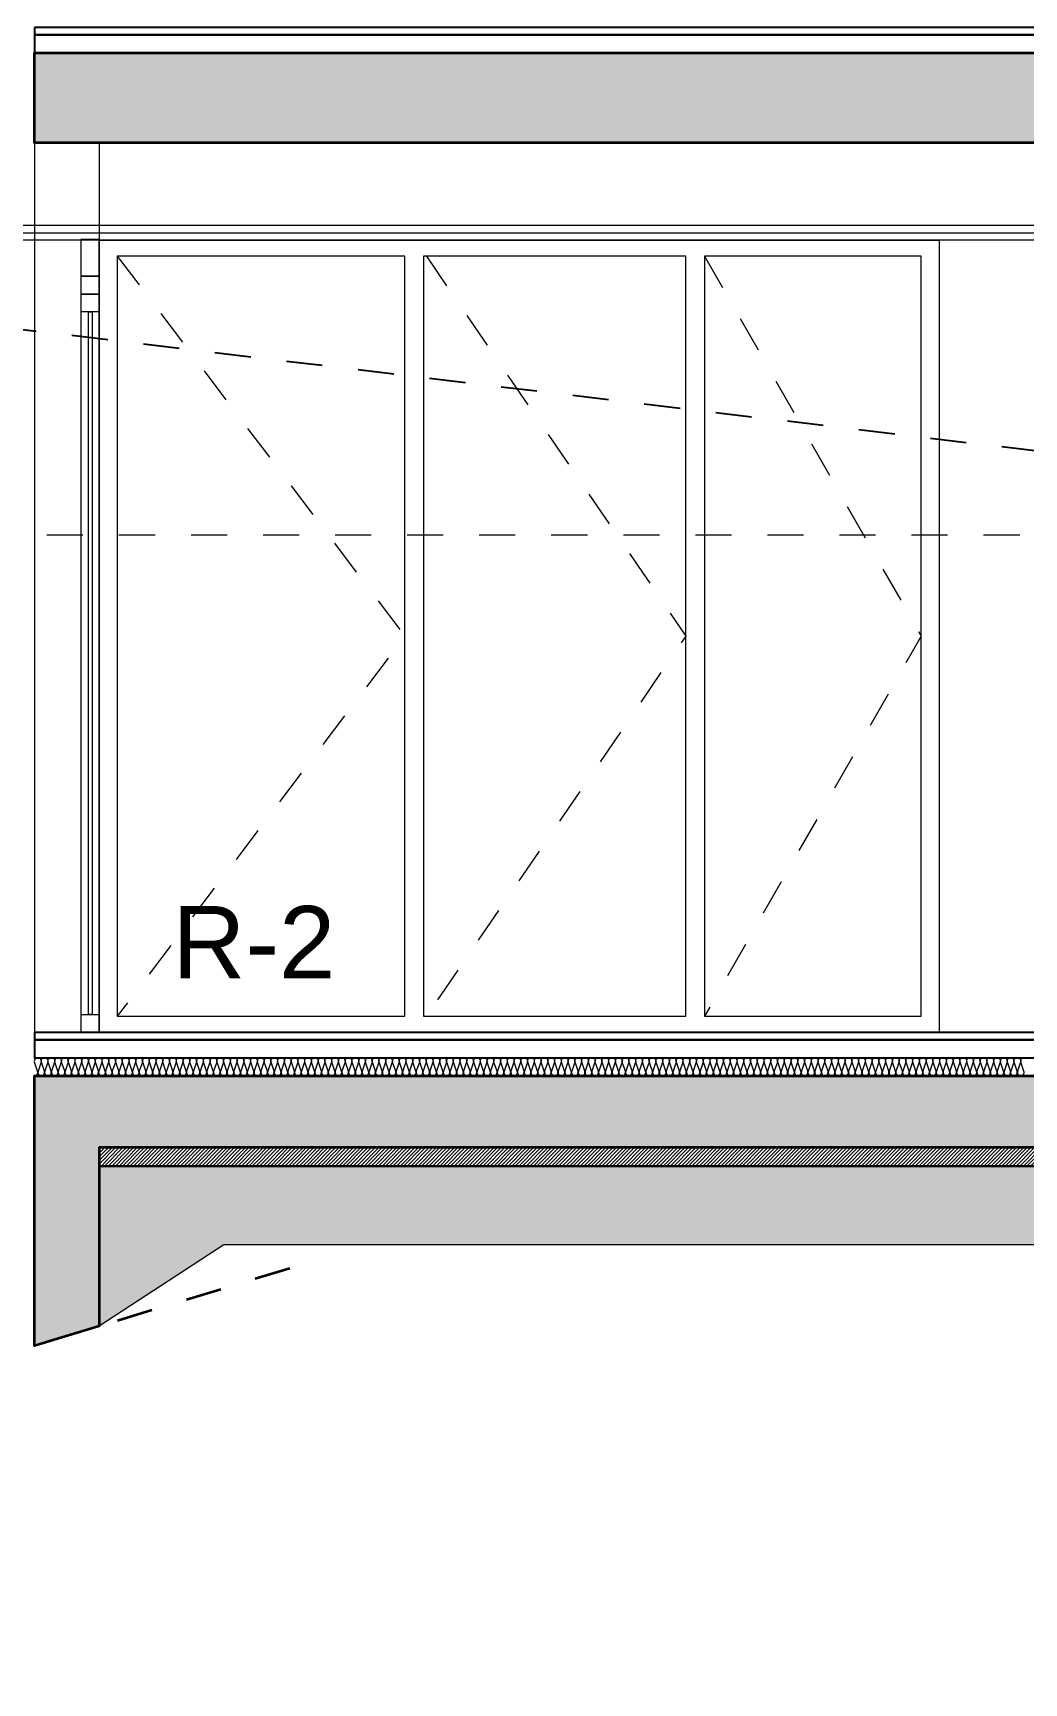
# Model space of a CAD drawing. Header units: metres. Extents: x 1838950 to 1842843, y 5171318 to 5174224.
# Drawn here: x 1841224.471 to 1841227.222, y 5171389.575 to 5171394.157 of the extents above; entities that cross this region are included whole.
import ezdxf

# ---------------------------------------------------------------- set-up
doc = ezdxf.new("R2010")
doc.units = ezdxf.units.M
doc.header["$LTSCALE"] = 0.0254
for name, pattern in [('Style de ligne -1', [0.83328, 0.41656, -0.41672]), ('Style de ligne -2', [1.38885, 0.97214, -0.41671]), ('Style de ligne -6', [2.08328, 1.25, -0.41656, 0.13886, -0.27786])]:
    doc.linetypes.add(name, pattern=pattern)
doc.layers.add('00 CHAZAL Coupe A.5', color=7, linetype='Continuous', lineweight=18)
doc.styles.add('Arial', font='arial.ttf')

# ---------------------------------------------------------------- blocks, each defined once
blk = doc.blocks.new('Groupe-1793-1')
at = {"layer": '00 CHAZAL Coupe A.5', "color": 7, "linetype": 'Continuous', "lineweight": 13}
for p, q in [((1841224.4753, 5171391.3112), (1841246.3779, 5171391.3112)), ((1841224.4753, 5171391.2612), (1841246.3779, 5171391.2612))]:
    blk.add_line(p, q, dxfattribs=at)
at = {"layer": '00 CHAZAL Coupe A.5', "color": 7, "linetype": 'Continuous', "lineweight": 13, "flags": 128}
for points in [[(1841224.4753, 5171391.3018, -0.414214), (1841224.4847, 5171391.3112, -0.511611), (1841224.4936, 5171391.2988), (1841224.4852, 5171391.2735, 0.511611), (1841224.4941, 5171391.2612, 0.511611), (1841224.5029, 5171391.2735), (1841224.4945, 5171391.2988, -0.511611), (1841224.5034, 5171391.3112, -0.511611), (1841224.5123, 5171391.2988), (1841224.5039, 5171391.2735, 0.511611), (1841224.5128, 5171391.2612, 0.511611), (1841224.5217, 5171391.2735), (1841224.5133, 5171391.2988, -0.511611), (1841224.5222, 5171391.3112, -0.511611), (1841224.5311, 5171391.2988), (1841224.5227, 5171391.2735, 0.511611), (1841224.5316, 5171391.2612, 0.511611), (1841224.5404, 5171391.2735), (1841224.532, 5171391.2988, -0.511611), (1841224.5409, 5171391.3112, -0.511611), (1841224.5498, 5171391.2988), (1841224.5414, 5171391.2735, 0.511611), (1841224.5503, 5171391.2612, 0.511611), (1841224.5592, 5171391.2735), (1841224.5508, 5171391.2988, -0.511611), (1841224.5597, 5171391.3112, -0.511611), (1841224.5686, 5171391.2988), (1841224.5602, 5171391.2735, 0.511611), (1841224.5691, 5171391.2612, 0.511611), (1841224.5779, 5171391.2735), (1841224.5695, 5171391.2988, -0.511611), (1841224.5784, 5171391.3112, -0.511611), (1841224.5873, 5171391.2988), (1841224.5789, 5171391.2735, 0.511611), (1841224.5878, 5171391.2612, 0.511611), (1841224.5967, 5171391.2735), (1841224.5883, 5171391.2988, -0.511611), (1841224.5972, 5171391.3112, -0.511611), (1841224.6061, 5171391.2988), (1841224.5977, 5171391.2735, 0.511611), (1841224.6066, 5171391.2612, 0.511611), (1841224.6154, 5171391.2735), (1841224.607, 5171391.2988, -0.511611), (1841224.6159, 5171391.3112, -0.511611), (1841224.6248, 5171391.2988), (1841224.6164, 5171391.2735, 0.511611), (1841224.6253, 5171391.2612, 0.511611), (1841224.6342, 5171391.2735), (1841224.6258, 5171391.2988, -0.511611), (1841224.6347, 5171391.3112, -0.511611), (1841224.6436, 5171391.2988), (1841224.6352, 5171391.2735, 0.511611), (1841224.6441, 5171391.2612, 0.511611), (1841224.6529, 5171391.2735), (1841224.6445, 5171391.2988, -0.511611), (1841224.6534, 5171391.3112, -0.511611), (1841224.6623, 5171391.2988), (1841224.6539, 5171391.2735, 0.511611), (1841224.6628, 5171391.2612, 0.511611), (1841224.6717, 5171391.2735), (1841224.6633, 5171391.2988, -0.511611), (1841224.6722, 5171391.3112, -0.511611), (1841224.6811, 5171391.2988), (1841224.6727, 5171391.2735, 0.511611), (1841224.6816, 5171391.2612, 0.511611), (1841224.6904, 5171391.2735), (1841224.682, 5171391.2988, -0.511611), (1841224.6909, 5171391.3112, -0.511611), (1841224.6998, 5171391.2988), (1841224.6914, 5171391.2735, 0.511611), (1841224.7003, 5171391.2612, 0.511611), (1841224.7092, 5171391.2735), (1841224.7008, 5171391.2988, -0.511611), (1841224.7097, 5171391.3112, -0.511611), (1841224.7186, 5171391.2988), (1841224.7102, 5171391.2735, 0.511611), (1841224.7191, 5171391.2612, 0.511611), (1841224.7279, 5171391.2735), (1841224.7195, 5171391.2988, -0.511611), (1841224.7284, 5171391.3112, -0.511611), (1841224.7373, 5171391.2988), (1841224.7289, 5171391.2735, 0.511611), (1841224.7378, 5171391.2612, 0.511611), (1841224.7467, 5171391.2735), (1841224.7383, 5171391.2988, -0.511611), (1841224.7472, 5171391.3112, -0.511611), (1841224.7561, 5171391.2988), (1841224.7477, 5171391.2735, 0.511611), (1841224.7566, 5171391.2612, 0.511611), (1841224.7654, 5171391.2735), (1841224.757, 5171391.2988, -0.511611), (1841224.7659, 5171391.3112, -0.511611), (1841224.7748, 5171391.2988), (1841224.7664, 5171391.2735, 0.511611), (1841224.7753, 5171391.2612, 0.511611), (1841224.7842, 5171391.2735), (1841224.7758, 5171391.2988, -0.511611), (1841224.7847, 5171391.3112, -0.511611), (1841224.7936, 5171391.2988), (1841224.7852, 5171391.2735, 0.511611), (1841224.7941, 5171391.2612, 0.511611), (1841224.8029, 5171391.2735), (1841224.7945, 5171391.2988, -0.511611), (1841224.8034, 5171391.3112, -0.511611), (1841224.8123, 5171391.2988), (1841224.8039, 5171391.2735, 0.511611), (1841224.8128, 5171391.2612, 0.511611), (1841224.8217, 5171391.2735), (1841224.8175, 5171391.2862)], [(1841224.8175, 5171391.2862), (1841224.8133, 5171391.2988, -0.511611), (1841224.8222, 5171391.3112, -0.511611), (1841224.8311, 5171391.2988), (1841224.8227, 5171391.2735, 0.511611), (1841224.8316, 5171391.2612, 0.511611), (1841224.8404, 5171391.2735), (1841224.832, 5171391.2988, -0.511611), (1841224.8409, 5171391.3112, -0.511611), (1841224.8498, 5171391.2988), (1841224.8414, 5171391.2735, 0.511611), (1841224.8503, 5171391.2612, 0.511611), (1841224.8592, 5171391.2735), (1841224.8508, 5171391.2988, -0.511611), (1841224.8597, 5171391.3112, -0.511611), (1841224.8686, 5171391.2988), (1841224.8602, 5171391.2735, 0.511611), (1841224.8691, 5171391.2612, 0.511611), (1841224.8779, 5171391.2735), (1841224.8695, 5171391.2988, -0.511611), (1841224.8784, 5171391.3112, -0.511611), (1841224.8873, 5171391.2988), (1841224.8789, 5171391.2735, 0.511611), (1841224.8878, 5171391.2612, 0.511611), (1841224.8967, 5171391.2735), (1841224.8883, 5171391.2988, -0.511611), (1841224.8972, 5171391.3112, -0.511611), (1841224.9061, 5171391.2988), (1841224.8977, 5171391.2735, 0.511611), (1841224.9066, 5171391.2612, 0.511611), (1841224.9154, 5171391.2735), (1841224.907, 5171391.2988, -0.511611), (1841224.9159, 5171391.3112, -0.511611), (1841224.9248, 5171391.2988), (1841224.9164, 5171391.2735, 0.511611), (1841224.9253, 5171391.2612, 0.511611), (1841224.9342, 5171391.2735), (1841224.9258, 5171391.2988, -0.511611), (1841224.9347, 5171391.3112, -0.511611), (1841224.9436, 5171391.2988), (1841224.9352, 5171391.2735, 0.511611), (1841224.9441, 5171391.2612, 0.511611), (1841224.9529, 5171391.2735), (1841224.9445, 5171391.2988, -0.511611), (1841224.9534, 5171391.3112, -0.511611), (1841224.9623, 5171391.2988), (1841224.9539, 5171391.2735, 0.511611), (1841224.9628, 5171391.2612, 0.511611), (1841224.9717, 5171391.2735), (1841224.9633, 5171391.2988, -0.511611), (1841224.9722, 5171391.3112, -0.511611), (1841224.9811, 5171391.2988), (1841224.9727, 5171391.2735, 0.511611), (1841224.9816, 5171391.2612, 0.511611), (1841224.9904, 5171391.2735), (1841224.982, 5171391.2988, -0.511611), (1841224.9909, 5171391.3112, -0.511611), (1841224.9998, 5171391.2988), (1841224.9914, 5171391.2735, 0.511611), (1841225.0003, 5171391.2612, 0.511611), (1841225.0092, 5171391.2735), (1841225.0008, 5171391.2988, -0.511611), (1841225.0097, 5171391.3112, -0.511611), (1841225.0186, 5171391.2988), (1841225.0102, 5171391.2735, 0.511611), (1841225.0191, 5171391.2612, 0.511611), (1841225.0279, 5171391.2735), (1841225.0195, 5171391.2988, -0.511611), (1841225.0284, 5171391.3112, -0.511611), (1841225.0373, 5171391.2988), (1841225.0289, 5171391.2735, 0.511611), (1841225.0378, 5171391.2612, 0.511611), (1841225.0467, 5171391.2735), (1841225.0383, 5171391.2988, -0.511611), (1841225.0472, 5171391.3112, -0.511611), (1841225.0561, 5171391.2988), (1841225.0477, 5171391.2735, 0.511611), (1841225.0566, 5171391.2612, 0.511611), (1841225.0654, 5171391.2735), (1841225.057, 5171391.2988, -0.511611), (1841225.0659, 5171391.3112, -0.511611), (1841225.0748, 5171391.2988), (1841225.0664, 5171391.2735, 0.511611), (1841225.0753, 5171391.2612, 0.511611), (1841225.0842, 5171391.2735), (1841225.0758, 5171391.2988, -0.511611), (1841225.0847, 5171391.3112, -0.511611), (1841225.0936, 5171391.2988), (1841225.0852, 5171391.2735, 0.511611), (1841225.0941, 5171391.2612, 0.511611), (1841225.1029, 5171391.2735), (1841225.0945, 5171391.2988, -0.511611), (1841225.1034, 5171391.3112, -0.511611), (1841225.1123, 5171391.2988), (1841225.1039, 5171391.2735, 0.511611), (1841225.1128, 5171391.2612, 0.511611), (1841225.1217, 5171391.2735), (1841225.1133, 5171391.2988, -0.511611), (1841225.1222, 5171391.3112, -0.511611), (1841225.1311, 5171391.2988), (1841225.1227, 5171391.2735, 0.511611), (1841225.1316, 5171391.2612, 0.511611), (1841225.1404, 5171391.2735), (1841225.132, 5171391.2988, -0.511611), (1841225.1409, 5171391.3112, -0.511611), (1841225.1498, 5171391.2988), (1841225.1414, 5171391.2735, 0.511611), (1841225.1503, 5171391.2612, 0.511611), (1841225.1592, 5171391.2735), (1841225.1508, 5171391.2988, -0.511611), (1841225.1597, 5171391.3112)], [(1841225.1597, 5171391.3112, -0.511611), (1841225.1686, 5171391.2988), (1841225.1602, 5171391.2735, 0.511611), (1841225.1691, 5171391.2612, 0.511611), (1841225.1779, 5171391.2735), (1841225.1695, 5171391.2988, -0.511611), (1841225.1784, 5171391.3112, -0.511611), (1841225.1873, 5171391.2988), (1841225.1789, 5171391.2735, 0.511611), (1841225.1878, 5171391.2612, 0.511611), (1841225.1967, 5171391.2735), (1841225.1883, 5171391.2988, -0.511611), (1841225.1972, 5171391.3112, -0.511611), (1841225.2061, 5171391.2988), (1841225.1977, 5171391.2735, 0.511611), (1841225.2066, 5171391.2612, 0.511611), (1841225.2154, 5171391.2735), (1841225.207, 5171391.2988, -0.511611), (1841225.2159, 5171391.3112, -0.511611), (1841225.2248, 5171391.2988), (1841225.2164, 5171391.2735, 0.511611), (1841225.2253, 5171391.2612, 0.511611), (1841225.2342, 5171391.2735), (1841225.2258, 5171391.2988, -0.511611), (1841225.2347, 5171391.3112, -0.511611), (1841225.2436, 5171391.2988), (1841225.2352, 5171391.2735, 0.511611), (1841225.2441, 5171391.2612, 0.511611), (1841225.2529, 5171391.2735), (1841225.2445, 5171391.2988, -0.511611), (1841225.2534, 5171391.3112, -0.511611), (1841225.2623, 5171391.2988), (1841225.2539, 5171391.2735, 0.511611), (1841225.2628, 5171391.2612, 0.511611), (1841225.2717, 5171391.2735), (1841225.2633, 5171391.2988, -0.511611), (1841225.2722, 5171391.3112, -0.511611), (1841225.2811, 5171391.2988), (1841225.2727, 5171391.2735, 0.511611), (1841225.2816, 5171391.2612, 0.511611), (1841225.2904, 5171391.2735), (1841225.282, 5171391.2988, -0.511611), (1841225.2909, 5171391.3112, -0.511611), (1841225.2998, 5171391.2988), (1841225.2914, 5171391.2735, 0.511611), (1841225.3003, 5171391.2612, 0.511611), (1841225.3092, 5171391.2735), (1841225.3008, 5171391.2988, -0.511611), (1841225.3097, 5171391.3112, -0.511611), (1841225.3186, 5171391.2988), (1841225.3102, 5171391.2735, 0.511611), (1841225.3191, 5171391.2612, 0.511611), (1841225.3279, 5171391.2735), (1841225.3195, 5171391.2988, -0.511611), (1841225.3284, 5171391.3112, -0.511611), (1841225.3373, 5171391.2988), (1841225.3289, 5171391.2735, 0.511611), (1841225.3378, 5171391.2612, 0.511611), (1841225.3467, 5171391.2735), (1841225.3383, 5171391.2988, -0.511611), (1841225.3472, 5171391.3112, -0.511611), (1841225.3561, 5171391.2988), (1841225.3477, 5171391.2735, 0.511611), (1841225.3566, 5171391.2612, 0.511611), (1841225.3654, 5171391.2735), (1841225.357, 5171391.2988, -0.511611), (1841225.3659, 5171391.3112, -0.511611), (1841225.3748, 5171391.2988), (1841225.3664, 5171391.2735, 0.511611), (1841225.3753, 5171391.2612, 0.511611), (1841225.3842, 5171391.2735), (1841225.3758, 5171391.2988, -0.511611), (1841225.3847, 5171391.3112, -0.511611), (1841225.3936, 5171391.2988), (1841225.3852, 5171391.2735, 0.511611), (1841225.3941, 5171391.2612, 0.511611), (1841225.4029, 5171391.2735), (1841225.3945, 5171391.2988, -0.511611), (1841225.4034, 5171391.3112, -0.511611), (1841225.4123, 5171391.2988), (1841225.4039, 5171391.2735, 0.511611), (1841225.4128, 5171391.2612, 0.511611), (1841225.4217, 5171391.2735), (1841225.4133, 5171391.2988, -0.511611), (1841225.4222, 5171391.3112, -0.511611), (1841225.4311, 5171391.2988), (1841225.4227, 5171391.2735, 0.511611), (1841225.4316, 5171391.2612, 0.511611), (1841225.4404, 5171391.2735), (1841225.432, 5171391.2988, -0.511611), (1841225.4409, 5171391.3112, -0.511611), (1841225.4498, 5171391.2988), (1841225.4414, 5171391.2735, 0.511611), (1841225.4503, 5171391.2612, 0.511611), (1841225.4592, 5171391.2735), (1841225.4508, 5171391.2988, -0.511611), (1841225.4597, 5171391.3112, -0.511611), (1841225.4686, 5171391.2988), (1841225.4602, 5171391.2735, 0.511611), (1841225.4691, 5171391.2612, 0.511611), (1841225.4779, 5171391.2735), (1841225.4695, 5171391.2988, -0.511611), (1841225.4784, 5171391.3112, -0.511611), (1841225.4873, 5171391.2988), (1841225.4789, 5171391.2735, 0.511611), (1841225.4878, 5171391.2612, 0.511611), (1841225.4967, 5171391.2735), (1841225.4883, 5171391.2988, -0.511611), (1841225.4972, 5171391.3112, -0.511611), (1841225.5061, 5171391.2988), (1841225.5019, 5171391.2862)], [(1841225.5019, 5171391.2862), (1841225.4977, 5171391.2735, 0.511611), (1841225.5066, 5171391.2612, 0.511611), (1841225.5154, 5171391.2735), (1841225.507, 5171391.2988, -0.511611), (1841225.5159, 5171391.3112, -0.511611), (1841225.5248, 5171391.2988), (1841225.5164, 5171391.2735, 0.511611), (1841225.5253, 5171391.2612, 0.511611), (1841225.5342, 5171391.2735), (1841225.5258, 5171391.2988, -0.511611), (1841225.5347, 5171391.3112, -0.511611), (1841225.5436, 5171391.2988), (1841225.5352, 5171391.2735, 0.511611), (1841225.5441, 5171391.2612, 0.511611), (1841225.5529, 5171391.2735), (1841225.5445, 5171391.2988, -0.511611), (1841225.5534, 5171391.3112, -0.511611), (1841225.5623, 5171391.2988), (1841225.5539, 5171391.2735, 0.511611), (1841225.5628, 5171391.2612, 0.511611), (1841225.5717, 5171391.2735), (1841225.5633, 5171391.2988, -0.511611), (1841225.5722, 5171391.3112, -0.511611), (1841225.5811, 5171391.2988), (1841225.5727, 5171391.2735, 0.511611), (1841225.5816, 5171391.2612, 0.511611), (1841225.5904, 5171391.2735), (1841225.582, 5171391.2988, -0.511611), (1841225.5909, 5171391.3112, -0.511611), (1841225.5998, 5171391.2988), (1841225.5914, 5171391.2735, 0.511611), (1841225.6003, 5171391.2612, 0.511611), (1841225.6092, 5171391.2735), (1841225.6008, 5171391.2988, -0.511611), (1841225.6097, 5171391.3112, -0.511611), (1841225.6186, 5171391.2988), (1841225.6102, 5171391.2735, 0.511611), (1841225.6191, 5171391.2612, 0.511611), (1841225.6279, 5171391.2735), (1841225.6195, 5171391.2988, -0.511611), (1841225.6284, 5171391.3112, -0.511611), (1841225.6373, 5171391.2988), (1841225.6289, 5171391.2735, 0.511611), (1841225.6378, 5171391.2612, 0.511611), (1841225.6467, 5171391.2735), (1841225.6383, 5171391.2988, -0.511611), (1841225.6472, 5171391.3112, -0.511611), (1841225.6561, 5171391.2988), (1841225.6477, 5171391.2735, 0.511611), (1841225.6566, 5171391.2612, 0.511611), (1841225.6654, 5171391.2735), (1841225.657, 5171391.2988, -0.511611), (1841225.6659, 5171391.3112, -0.511611), (1841225.6748, 5171391.2988), (1841225.6664, 5171391.2735, 0.511611), (1841225.6753, 5171391.2612, 0.511611), (1841225.6842, 5171391.2735), (1841225.6758, 5171391.2988, -0.511611), (1841225.6847, 5171391.3112, -0.511611), (1841225.6936, 5171391.2988), (1841225.6852, 5171391.2735, 0.511611), (1841225.6941, 5171391.2612, 0.511611), (1841225.7029, 5171391.2735), (1841225.6945, 5171391.2988, -0.511611), (1841225.7034, 5171391.3112, -0.511611), (1841225.7123, 5171391.2988), (1841225.7039, 5171391.2735, 0.511611), (1841225.7128, 5171391.2612, 0.511611), (1841225.7217, 5171391.2735), (1841225.7133, 5171391.2988, -0.511611), (1841225.7222, 5171391.3112, -0.511611), (1841225.7311, 5171391.2988), (1841225.7227, 5171391.2735, 0.511611), (1841225.7316, 5171391.2612, 0.511611), (1841225.7404, 5171391.2735), (1841225.732, 5171391.2988, -0.511611), (1841225.7409, 5171391.3112, -0.511611), (1841225.7498, 5171391.2988), (1841225.7414, 5171391.2735, 0.511611), (1841225.7503, 5171391.2612, 0.511611), (1841225.7592, 5171391.2735), (1841225.7508, 5171391.2988, -0.511611), (1841225.7597, 5171391.3112, -0.511611), (1841225.7686, 5171391.2988), (1841225.7602, 5171391.2735, 0.511611), (1841225.7691, 5171391.2612, 0.511611), (1841225.7779, 5171391.2735), (1841225.7695, 5171391.2988, -0.511611), (1841225.7784, 5171391.3112, -0.511611), (1841225.7873, 5171391.2988), (1841225.7789, 5171391.2735, 0.511611), (1841225.7878, 5171391.2612, 0.511611), (1841225.7967, 5171391.2735), (1841225.7883, 5171391.2988, -0.511611), (1841225.7972, 5171391.3112, -0.511611), (1841225.8061, 5171391.2988), (1841225.7977, 5171391.2735, 0.511611), (1841225.8066, 5171391.2612, 0.511611), (1841225.8154, 5171391.2735), (1841225.807, 5171391.2988, -0.511611), (1841225.8159, 5171391.3112, -0.511611), (1841225.8248, 5171391.2988), (1841225.8164, 5171391.2735, 0.511611), (1841225.8253, 5171391.2612, 0.511611), (1841225.8342, 5171391.2735), (1841225.8258, 5171391.2988, -0.511611), (1841225.8347, 5171391.3112, -0.511611), (1841225.8436, 5171391.2988), (1841225.8352, 5171391.2735, 0.511611), (1841225.8441, 5171391.2612)], [(1841225.8441, 5171391.2612, 0.511611), (1841225.8529, 5171391.2735), (1841225.8445, 5171391.2988, -0.511611), (1841225.8534, 5171391.3112, -0.511611), (1841225.8623, 5171391.2988), (1841225.8539, 5171391.2735, 0.511611), (1841225.8628, 5171391.2612, 0.511611), (1841225.8717, 5171391.2735), (1841225.8633, 5171391.2988, -0.511611), (1841225.8722, 5171391.3112, -0.511611), (1841225.8811, 5171391.2988), (1841225.8727, 5171391.2735, 0.511611), (1841225.8816, 5171391.2612, 0.511611), (1841225.8904, 5171391.2735), (1841225.882, 5171391.2988, -0.511611), (1841225.8909, 5171391.3112, -0.511611), (1841225.8998, 5171391.2988), (1841225.8914, 5171391.2735, 0.511611), (1841225.9003, 5171391.2612, 0.511611), (1841225.9092, 5171391.2735), (1841225.9008, 5171391.2988, -0.511611), (1841225.9097, 5171391.3112, -0.511611), (1841225.9186, 5171391.2988), (1841225.9102, 5171391.2735, 0.511611), (1841225.9191, 5171391.2612, 0.511611), (1841225.9279, 5171391.2735), (1841225.9195, 5171391.2988, -0.511611), (1841225.9284, 5171391.3112, -0.511611), (1841225.9373, 5171391.2988), (1841225.9289, 5171391.2735, 0.511611), (1841225.9378, 5171391.2612, 0.511611), (1841225.9467, 5171391.2735), (1841225.9383, 5171391.2988, -0.511611), (1841225.9472, 5171391.3112, -0.511611), (1841225.9561, 5171391.2988), (1841225.9477, 5171391.2735, 0.511611), (1841225.9566, 5171391.2612, 0.511611), (1841225.9654, 5171391.2735), (1841225.957, 5171391.2988, -0.511611), (1841225.9659, 5171391.3112, -0.511611), (1841225.9748, 5171391.2988), (1841225.9664, 5171391.2735, 0.511611), (1841225.9753, 5171391.2612, 0.511611), (1841225.9842, 5171391.2735), (1841225.9758, 5171391.2988, -0.511611), (1841225.9847, 5171391.3112, -0.511611), (1841225.9936, 5171391.2988), (1841225.9852, 5171391.2735, 0.511611), (1841225.9941, 5171391.2612, 0.511611), (1841226.0029, 5171391.2735), (1841225.9945, 5171391.2988, -0.511611), (1841226.0034, 5171391.3112, -0.511611), (1841226.0123, 5171391.2988), (1841226.0039, 5171391.2735, 0.511611), (1841226.0128, 5171391.2612, 0.511611), (1841226.0217, 5171391.2735), (1841226.0133, 5171391.2988, -0.511611), (1841226.0222, 5171391.3112, -0.511611), (1841226.0311, 5171391.2988), (1841226.0227, 5171391.2735, 0.511611), (1841226.0316, 5171391.2612, 0.511611), (1841226.0404, 5171391.2735), (1841226.032, 5171391.2988, -0.511611), (1841226.0409, 5171391.3112, -0.511611), (1841226.0498, 5171391.2988), (1841226.0414, 5171391.2735, 0.511611), (1841226.0503, 5171391.2612, 0.511611), (1841226.0592, 5171391.2735), (1841226.0508, 5171391.2988, -0.511611), (1841226.0597, 5171391.3112, -0.511611), (1841226.0686, 5171391.2988), (1841226.0602, 5171391.2735, 0.511611), (1841226.0691, 5171391.2612, 0.511611), (1841226.0779, 5171391.2735), (1841226.0695, 5171391.2988, -0.511611), (1841226.0784, 5171391.3112, -0.511611), (1841226.0873, 5171391.2988), (1841226.0789, 5171391.2735, 0.511611), (1841226.0878, 5171391.2612, 0.511611), (1841226.0967, 5171391.2735), (1841226.0883, 5171391.2988, -0.511611), (1841226.0972, 5171391.3112, -0.511611), (1841226.1061, 5171391.2988), (1841226.0977, 5171391.2735, 0.511611), (1841226.1066, 5171391.2612, 0.511611), (1841226.1154, 5171391.2735), (1841226.107, 5171391.2988, -0.511611), (1841226.1159, 5171391.3112, -0.511611), (1841226.1248, 5171391.2988), (1841226.1164, 5171391.2735, 0.511611), (1841226.1253, 5171391.2612, 0.511611), (1841226.1342, 5171391.2735), (1841226.1258, 5171391.2988, -0.511611), (1841226.1347, 5171391.3112, -0.511611), (1841226.1436, 5171391.2988), (1841226.1352, 5171391.2735, 0.511611), (1841226.1441, 5171391.2612, 0.511611), (1841226.1529, 5171391.2735), (1841226.1445, 5171391.2988, -0.511611), (1841226.1534, 5171391.3112, -0.511611), (1841226.1623, 5171391.2988), (1841226.1539, 5171391.2735, 0.511611), (1841226.1628, 5171391.2612, 0.511611), (1841226.1717, 5171391.2735), (1841226.1633, 5171391.2988, -0.511611), (1841226.1722, 5171391.3112, -0.511611), (1841226.1811, 5171391.2988), (1841226.1727, 5171391.2735, 0.511611), (1841226.1816, 5171391.2612, 0.511611), (1841226.1904, 5171391.2735), (1841226.1862, 5171391.2862)], [(1841226.1862, 5171391.2862), (1841226.182, 5171391.2988, -0.511611), (1841226.1909, 5171391.3112, -0.511611), (1841226.1998, 5171391.2988), (1841226.1914, 5171391.2735, 0.511611), (1841226.2003, 5171391.2612, 0.511611), (1841226.2092, 5171391.2735), (1841226.2008, 5171391.2988, -0.511611), (1841226.2097, 5171391.3112, -0.511611), (1841226.2186, 5171391.2988), (1841226.2102, 5171391.2735, 0.511611), (1841226.2191, 5171391.2612, 0.511611), (1841226.2279, 5171391.2735), (1841226.2195, 5171391.2988, -0.511611), (1841226.2284, 5171391.3112, -0.511611), (1841226.2373, 5171391.2988), (1841226.2289, 5171391.2735, 0.511611), (1841226.2378, 5171391.2612, 0.511611), (1841226.2467, 5171391.2735), (1841226.2383, 5171391.2988, -0.511611), (1841226.2472, 5171391.3112, -0.511611), (1841226.2561, 5171391.2988), (1841226.2477, 5171391.2735, 0.511611), (1841226.2566, 5171391.2612, 0.511611), (1841226.2654, 5171391.2735), (1841226.257, 5171391.2988, -0.511611), (1841226.2659, 5171391.3112, -0.511611), (1841226.2748, 5171391.2988), (1841226.2664, 5171391.2735, 0.511611), (1841226.2753, 5171391.2612, 0.511611), (1841226.2842, 5171391.2735), (1841226.2758, 5171391.2988, -0.511611), (1841226.2847, 5171391.3112, -0.511611), (1841226.2936, 5171391.2988), (1841226.2852, 5171391.2735, 0.511611), (1841226.2941, 5171391.2612, 0.511611), (1841226.3029, 5171391.2735), (1841226.2945, 5171391.2988, -0.511611), (1841226.3034, 5171391.3112, -0.511611), (1841226.3123, 5171391.2988), (1841226.3039, 5171391.2735, 0.511611), (1841226.3128, 5171391.2612, 0.511611), (1841226.3217, 5171391.2735), (1841226.3133, 5171391.2988, -0.511611), (1841226.3222, 5171391.3112, -0.511611), (1841226.3311, 5171391.2988), (1841226.3227, 5171391.2735, 0.511611), (1841226.3316, 5171391.2612, 0.511611), (1841226.3404, 5171391.2735), (1841226.332, 5171391.2988, -0.511611), (1841226.3409, 5171391.3112, -0.511611), (1841226.3498, 5171391.2988), (1841226.3414, 5171391.2735, 0.511611), (1841226.3503, 5171391.2612, 0.511611), (1841226.3592, 5171391.2735), (1841226.3508, 5171391.2988, -0.511611), (1841226.3597, 5171391.3112, -0.511611), (1841226.3686, 5171391.2988), (1841226.3602, 5171391.2735, 0.511611), (1841226.3691, 5171391.2612, 0.511611), (1841226.3779, 5171391.2735), (1841226.3695, 5171391.2988, -0.511611), (1841226.3784, 5171391.3112, -0.511611), (1841226.3873, 5171391.2988), (1841226.3789, 5171391.2735, 0.511611), (1841226.3878, 5171391.2612, 0.511611), (1841226.3967, 5171391.2735), (1841226.3883, 5171391.2988, -0.511611), (1841226.3972, 5171391.3112, -0.511611), (1841226.4061, 5171391.2988), (1841226.3977, 5171391.2735, 0.511611), (1841226.4066, 5171391.2612, 0.511611), (1841226.4154, 5171391.2735), (1841226.407, 5171391.2988, -0.511611), (1841226.4159, 5171391.3112, -0.511611), (1841226.4248, 5171391.2988), (1841226.4164, 5171391.2735, 0.511611), (1841226.4253, 5171391.2612, 0.511611), (1841226.4342, 5171391.2735), (1841226.4258, 5171391.2988, -0.511611), (1841226.4347, 5171391.3112, -0.511611), (1841226.4436, 5171391.2988), (1841226.4352, 5171391.2735, 0.511611), (1841226.4441, 5171391.2612, 0.511611), (1841226.4529, 5171391.2735), (1841226.4445, 5171391.2988, -0.511611), (1841226.4534, 5171391.3112, -0.511611), (1841226.4623, 5171391.2988), (1841226.4539, 5171391.2735, 0.511611), (1841226.4628, 5171391.2612, 0.511611), (1841226.4717, 5171391.2735), (1841226.4633, 5171391.2988, -0.511611), (1841226.4722, 5171391.3112, -0.511611), (1841226.4811, 5171391.2988), (1841226.4727, 5171391.2735, 0.511611), (1841226.4816, 5171391.2612, 0.511611), (1841226.4904, 5171391.2735), (1841226.482, 5171391.2988, -0.511611), (1841226.4909, 5171391.3112, -0.511611), (1841226.4998, 5171391.2988), (1841226.4914, 5171391.2735, 0.511611), (1841226.5003, 5171391.2612, 0.511611), (1841226.5092, 5171391.2735), (1841226.5008, 5171391.2988, -0.511611), (1841226.5097, 5171391.3112, -0.511611), (1841226.5186, 5171391.2988), (1841226.5102, 5171391.2735, 0.511611), (1841226.5191, 5171391.2612, 0.511611), (1841226.5279, 5171391.2735), (1841226.5195, 5171391.2988, -0.511611), (1841226.5284, 5171391.3112)], [(1841226.5284, 5171391.3112, -0.511611), (1841226.5373, 5171391.2988), (1841226.5289, 5171391.2735, 0.511611), (1841226.5378, 5171391.2612, 0.511611), (1841226.5467, 5171391.2735), (1841226.5383, 5171391.2988, -0.511611), (1841226.5472, 5171391.3112, -0.511611), (1841226.5561, 5171391.2988), (1841226.5477, 5171391.2735, 0.511611), (1841226.5566, 5171391.2612, 0.511611), (1841226.5654, 5171391.2735), (1841226.557, 5171391.2988, -0.511611), (1841226.5659, 5171391.3112, -0.511611), (1841226.5748, 5171391.2988), (1841226.5664, 5171391.2735, 0.511611), (1841226.5753, 5171391.2612, 0.511611), (1841226.5842, 5171391.2735), (1841226.5758, 5171391.2988, -0.511611), (1841226.5847, 5171391.3112, -0.511611), (1841226.5936, 5171391.2988), (1841226.5852, 5171391.2735, 0.511611), (1841226.5941, 5171391.2612, 0.511611), (1841226.6029, 5171391.2735), (1841226.5945, 5171391.2988, -0.511611), (1841226.6034, 5171391.3112, -0.511611), (1841226.6123, 5171391.2988), (1841226.6039, 5171391.2735, 0.511611), (1841226.6128, 5171391.2612, 0.511611), (1841226.6217, 5171391.2735), (1841226.6133, 5171391.2988, -0.511611), (1841226.6222, 5171391.3112, -0.511611), (1841226.6311, 5171391.2988), (1841226.6227, 5171391.2735, 0.511611), (1841226.6316, 5171391.2612, 0.511611), (1841226.6404, 5171391.2735), (1841226.632, 5171391.2988, -0.511611), (1841226.6409, 5171391.3112, -0.511611), (1841226.6498, 5171391.2988), (1841226.6414, 5171391.2735, 0.511611), (1841226.6503, 5171391.2612, 0.511611), (1841226.6592, 5171391.2735), (1841226.6508, 5171391.2988, -0.511611), (1841226.6597, 5171391.3112, -0.511611), (1841226.6686, 5171391.2988), (1841226.6602, 5171391.2735, 0.511611), (1841226.6691, 5171391.2612, 0.511611), (1841226.6779, 5171391.2735), (1841226.6695, 5171391.2988, -0.511611), (1841226.6784, 5171391.3112, -0.511611), (1841226.6873, 5171391.2988), (1841226.6789, 5171391.2735, 0.511611), (1841226.6878, 5171391.2612, 0.511611), (1841226.6967, 5171391.2735), (1841226.6883, 5171391.2988, -0.511611), (1841226.6972, 5171391.3112, -0.511611), (1841226.7061, 5171391.2988), (1841226.6977, 5171391.2735, 0.511611), (1841226.7066, 5171391.2612, 0.511611), (1841226.7154, 5171391.2735), (1841226.707, 5171391.2988, -0.511611), (1841226.7159, 5171391.3112, -0.511611), (1841226.7248, 5171391.2988), (1841226.7164, 5171391.2735, 0.511611), (1841226.7253, 5171391.2612, 0.511611), (1841226.7342, 5171391.2735), (1841226.7258, 5171391.2988, -0.511611), (1841226.7347, 5171391.3112, -0.511611), (1841226.7436, 5171391.2988), (1841226.7352, 5171391.2735, 0.511611), (1841226.7441, 5171391.2612, 0.511611), (1841226.7529, 5171391.2735), (1841226.7445, 5171391.2988, -0.511611), (1841226.7534, 5171391.3112, -0.511611), (1841226.7623, 5171391.2988), (1841226.7539, 5171391.2735, 0.511611), (1841226.7628, 5171391.2612, 0.511611), (1841226.7717, 5171391.2735), (1841226.7633, 5171391.2988, -0.511611), (1841226.7722, 5171391.3112, -0.511611), (1841226.7811, 5171391.2988), (1841226.7727, 5171391.2735, 0.511611), (1841226.7816, 5171391.2612, 0.511611), (1841226.7904, 5171391.2735), (1841226.782, 5171391.2988, -0.511611), (1841226.7909, 5171391.3112, -0.511611), (1841226.7998, 5171391.2988), (1841226.7914, 5171391.2735, 0.511611), (1841226.8003, 5171391.2612, 0.511611), (1841226.8092, 5171391.2735), (1841226.8008, 5171391.2988, -0.511611), (1841226.8097, 5171391.3112, -0.511611), (1841226.8186, 5171391.2988), (1841226.8102, 5171391.2735, 0.511611), (1841226.8191, 5171391.2612, 0.511611), (1841226.8279, 5171391.2735), (1841226.8195, 5171391.2988, -0.511611), (1841226.8284, 5171391.3112, -0.511611), (1841226.8373, 5171391.2988), (1841226.8289, 5171391.2735, 0.511611), (1841226.8378, 5171391.2612, 0.511611), (1841226.8467, 5171391.2735), (1841226.8383, 5171391.2988, -0.511611), (1841226.8472, 5171391.3112, -0.511611), (1841226.8561, 5171391.2988), (1841226.8477, 5171391.2735, 0.511611), (1841226.8566, 5171391.2612, 0.511611), (1841226.8654, 5171391.2735), (1841226.857, 5171391.2988, -0.511611), (1841226.8659, 5171391.3112, -0.511611), (1841226.8748, 5171391.2988), (1841226.8706, 5171391.2862)], [(1841226.8706, 5171391.2862), (1841226.8664, 5171391.2735, 0.511611), (1841226.8753, 5171391.2612, 0.511611), (1841226.8842, 5171391.2735), (1841226.8758, 5171391.2988, -0.511611), (1841226.8847, 5171391.3112, -0.511611), (1841226.8936, 5171391.2988), (1841226.8852, 5171391.2735, 0.511611), (1841226.8941, 5171391.2612, 0.511611), (1841226.9029, 5171391.2735), (1841226.8945, 5171391.2988, -0.511611), (1841226.9034, 5171391.3112, -0.511611), (1841226.9123, 5171391.2988), (1841226.9039, 5171391.2735, 0.511611), (1841226.9128, 5171391.2612, 0.511611), (1841226.9217, 5171391.2735), (1841226.9133, 5171391.2988, -0.511611), (1841226.9222, 5171391.3112, -0.511611), (1841226.9311, 5171391.2988), (1841226.9227, 5171391.2735, 0.511611), (1841226.9316, 5171391.2612, 0.511611), (1841226.9404, 5171391.2735), (1841226.932, 5171391.2988, -0.511611), (1841226.9409, 5171391.3112, -0.511611), (1841226.9498, 5171391.2988), (1841226.9414, 5171391.2735, 0.511611), (1841226.9503, 5171391.2612, 0.511611), (1841226.9592, 5171391.2735), (1841226.9508, 5171391.2988, -0.511611), (1841226.9597, 5171391.3112, -0.511611), (1841226.9686, 5171391.2988), (1841226.9602, 5171391.2735, 0.511611), (1841226.9691, 5171391.2612, 0.511611), (1841226.9779, 5171391.2735), (1841226.9695, 5171391.2988, -0.511611), (1841226.9784, 5171391.3112, -0.511611), (1841226.9873, 5171391.2988), (1841226.9789, 5171391.2735, 0.511611), (1841226.9878, 5171391.2612, 0.511611), (1841226.9967, 5171391.2735), (1841226.9883, 5171391.2988, -0.511611), (1841226.9972, 5171391.3112, -0.511611), (1841227.0061, 5171391.2988), (1841226.9977, 5171391.2735, 0.511611), (1841227.0066, 5171391.2612, 0.511611), (1841227.0154, 5171391.2735), (1841227.007, 5171391.2988, -0.511611), (1841227.0159, 5171391.3112, -0.511611), (1841227.0248, 5171391.2988), (1841227.0164, 5171391.2735, 0.511611), (1841227.0253, 5171391.2612, 0.511611), (1841227.0342, 5171391.2735), (1841227.0258, 5171391.2988, -0.511611), (1841227.0347, 5171391.3112, -0.511611), (1841227.0436, 5171391.2988), (1841227.0352, 5171391.2735, 0.511611), (1841227.0441, 5171391.2612, 0.511611), (1841227.0529, 5171391.2735), (1841227.0445, 5171391.2988, -0.511611), (1841227.0534, 5171391.3112, -0.511611), (1841227.0623, 5171391.2988), (1841227.0539, 5171391.2735, 0.511611), (1841227.0628, 5171391.2612, 0.511611), (1841227.0717, 5171391.2735), (1841227.0633, 5171391.2988, -0.511611), (1841227.0722, 5171391.3112, -0.511611), (1841227.0811, 5171391.2988), (1841227.0727, 5171391.2735, 0.511611), (1841227.0816, 5171391.2612, 0.511611), (1841227.0904, 5171391.2735), (1841227.082, 5171391.2988, -0.511611), (1841227.0909, 5171391.3112, -0.511611), (1841227.0998, 5171391.2988), (1841227.0914, 5171391.2735, 0.511611), (1841227.1003, 5171391.2612, 0.511611), (1841227.1092, 5171391.2735), (1841227.1008, 5171391.2988, -0.511611), (1841227.1097, 5171391.3112, -0.511611), (1841227.1186, 5171391.2988), (1841227.1102, 5171391.2735, 0.511611), (1841227.1191, 5171391.2612, 0.511611), (1841227.1279, 5171391.2735), (1841227.1195, 5171391.2988, -0.511611), (1841227.1284, 5171391.3112, -0.511611), (1841227.1373, 5171391.2988), (1841227.1289, 5171391.2735, 0.511611), (1841227.1378, 5171391.2612, 0.511611), (1841227.1467, 5171391.2735), (1841227.1383, 5171391.2988, -0.511611), (1841227.1472, 5171391.3112, -0.511611), (1841227.1561, 5171391.2988), (1841227.1477, 5171391.2735, 0.511611), (1841227.1566, 5171391.2612, 0.511611), (1841227.1654, 5171391.2735), (1841227.157, 5171391.2988, -0.511611), (1841227.1659, 5171391.3112, -0.511611), (1841227.1748, 5171391.2988), (1841227.1664, 5171391.2735, 0.511611), (1841227.1753, 5171391.2612, 0.511611), (1841227.1842, 5171391.2735), (1841227.1758, 5171391.2988, -0.511611), (1841227.1847, 5171391.3112, -0.511611), (1841227.1936, 5171391.2988), (1841227.1852, 5171391.2735, 0.511611), (1841227.1941, 5171391.2612, 0.511611), (1841227.2029, 5171391.2735), (1841227.1945, 5171391.2988, -0.511611), (1841227.2034, 5171391.3112, -0.511611), (1841227.2123, 5171391.2988), (1841227.2039, 5171391.2735, 0.511611), (1841227.2128, 5171391.2612)], [(1841227.2128, 5171391.2612, 0.511611), (1841227.2217, 5171391.2735), (1841227.2133, 5171391.2988, -0.511611), (1841227.2222, 5171391.3112, -0.511611)], [(1841224.4753, 5171391.2612, 0.511611), (1841224.4842, 5171391.2735), (1841224.4758, 5171391.2988, -0.080366), (1841224.4753, 5171391.3018)]]:
    blk.add_lwpolyline(points, format="xyb", dxfattribs=at)
blk = doc.blocks.new('Groupe-1798-1')
at = {"layer": '00 CHAZAL Coupe A.5', "color": 7, "linetype": 'Continuous', "lineweight": 5, "flags": 128}
for points in [[(1841224.6552, 5171393.5817), (1841226.9864, 5171393.5817), (1841226.9864, 5171391.3817), (1841224.6552, 5171391.3817)], [(1841224.7052, 5171391.4262), (1841225.5032, 5171391.4262), (1841225.5032, 5171393.5372), (1841224.7052, 5171393.5372)], [(1841225.5553, 5171393.5372), (1841225.5553, 5171391.4262), (1841226.2832, 5171391.4262), (1841226.2832, 5171393.5372)], [(1841226.3353, 5171393.5372), (1841226.3353, 5171391.4262), (1841226.9364, 5171391.4262), (1841226.9364, 5171393.5372)]]:
    blk.add_lwpolyline(points, close=True, dxfattribs=at)
at = {"layer": '00 CHAZAL Coupe A.5', "color": 7, "linetype": 'Style de ligne -1', "lineweight": 5, "flags": 128}
for points in [[(1841224.7052, 5171393.5372), (1841225.5032, 5171392.4817), (1841224.7052, 5171391.4262)], [(1841225.563, 5171393.5372), (1841226.2832, 5171392.4817), (1841225.563, 5171391.4262)], [(1841226.3353, 5171393.5372), (1841226.9364, 5171392.4817), (1841226.3353, 5171391.4262)]]:
    blk.add_lwpolyline(points, dxfattribs=at)
blk = doc.blocks.new('Groupe-1866-1')
at = {"layer": '00 CHAZAL Coupe A.5', "color": 7, "linetype": 'Continuous', "lineweight": 5, "flags": 128}
for points in [[(1841224.6052, 5171393.4817), (1841224.6552, 5171393.4817), (1841224.6552, 5171391.3817), (1841224.6052, 5171391.3817)], [(1841224.6054, 5171393.4817), (1841224.6552, 5171393.4817), (1841224.6552, 5171393.4318), (1841224.6054, 5171393.4318)], [(1841224.6054, 5171393.4318), (1841224.6552, 5171393.4318), (1841224.6552, 5171393.382), (1841224.6054, 5171393.382)], [(1841224.6252, 5171393.382), (1841224.6352, 5171393.382), (1841224.6352, 5171391.4315), (1841224.6252, 5171391.4315)], [(1841224.6054, 5171391.4316), (1841224.6552, 5171391.4316), (1841224.6552, 5171391.3817), (1841224.6054, 5171391.3817)]]:
    blk.add_lwpolyline(points, close=True, dxfattribs=at)
blk = doc.blocks.new('Groupe-1984-1')
at = {"layer": '00 CHAZAL Coupe A.5', "color": 12, "linetype": 'Style de ligne -1', "lineweight": 25, "true_color": 0xdd0806, "flags": 128}
blk.add_lwpolyline([(1841189.1629, 5171397.9625), (1841192.7829, 5171397.5025), (1841198.0429, 5171395.7025), (1841206.5429, 5171395.5525), (1841210.8779, 5171395.5462), (1841215.3429, 5171395.3625), (1841217.53, 5171395.1325), (1841223.7829, 5171393.4125), (1841229.2099, 5171392.7625), (1841235.4429, 5171391.5125), (1841245.3305, 5171390.3278), (1841252.088, 5171388.3553), (1841259.9177, 5171385.8283), (1841263.1222, 5171385.6625), (1841272.6, 5171379.6525), (1841275.4229, 5171379.6425)], dxfattribs=at)

msp = doc.modelspace()

# ---------------------------------------------------------------- hatches: boundary and pattern name
at = {"layer": '00 CHAZAL Coupe A.5', "linetype": 'Continuous', "lineweight": 0, "true_color": 0xaaaaaa}
h = msp.add_hatch(color=253, dxfattribs=at)
h.paths.add_polyline_path([(1841239.1099, 5171403.2439), (1841238.9499, 5171403.2439), (1841238.9499, 5171402.522), (1841224.6549, 5171402.522), (1841224.6549, 5171402.8722), (1841224.4749, 5171402.8722), (1841224.4749, 5171402.3262), (1841224.4753, 5171402.3262), (1841224.4753, 5171402.2722), (1841231.9236, 5171402.2722), (1841231.9236, 5171399.7325), (1841224.6553, 5171399.7325), (1841224.6553, 5171399.7322), (1841224.4753, 5171399.7322), (1841224.4753, 5171399.4822), (1841236.9879, 5171399.4822), (1841236.9879, 5171399.1129), (1841237.088, 5171399.1129), (1841237.088, 5171399.4822), (1841238.9303, 5171399.4822), (1841238.9303, 5171396.9425), (1841224.4753, 5171396.9425), (1841224.4753, 5171396.6924), (1841246.3779, 5171396.6924), (1841246.3779, 5171394.1015), (1841224.4753, 5171394.1015), (1841224.4753, 5171394.1014), (1841224.475, 5171394.1014), (1841224.475, 5171393.8514), (1841246.3779, 5171393.8514), (1841246.3779, 5171391.2612), (1841224.4753, 5171391.2612), (1841224.4753, 5171390.5112), (1841224.6553, 5171390.5657), (1841224.6553, 5171391.0317), (1841224.655, 5171391.0317), (1841224.655, 5171391.0617), (1841241.8826, 5171391.0617), (1841241.8826, 5171387.4772), (1841242.0826, 5171387.5343), (1841242.0826, 5171388.1704), (1841244.3829, 5171388.1704), (1841244.3829, 5171387.5928), (1841244.5758, 5171387.6477), (1841244.5758, 5171388.221), (1841251.1924, 5171388.221), (1841251.1924, 5171387.7397), (1841251.3529, 5171387.7877), (1841251.3529, 5171393.7041), (1841251.3532, 5171393.7041), (1841251.3532, 5171393.7364), (1841251.3524, 5171393.7364), (1841251.3524, 5171395.1234), (1841251.233, 5171395.1344), (1841251.233, 5171395.1634), (1841251.232, 5171395.1634), (1841251.232, 5171395.1656), (1841251.1924, 5171395.1656), (1841251.1924, 5171394.1015), (1841246.5578, 5171394.1015), (1841246.5578, 5171396.7225), (1841251.1924, 5171396.7225), (1841251.1924, 5171396.4894), (1841251.3524, 5171396.4894), (1841251.3524, 5171396.5307), (1841251.3529, 5171396.5307), (1841251.3529, 5171396.5567), (1841251.3524, 5171396.5567), (1841251.3524, 5171396.7225), (1841252.3408, 5171396.7225), (1841252.3408, 5171396.9289), (1841251.7205, 5171396.938), (1841251.7205, 5171396.9378), (1841251.3624, 5171396.9425), (1841251.3524, 5171396.9425), (1841251.3524, 5171397.0702), (1841251.3529, 5171397.0702), (1841251.3529, 5171397.2461), (1841251.3524, 5171397.2461), (1841251.3524, 5171397.2682), (1841251.3525, 5171397.2682), (1841251.3525, 5171397.4122), (1841251.3523, 5171397.4122), (1841251.3523, 5171397.4392), (1841251.1924, 5171397.4392), (1841251.1924, 5171396.9425), (1841245.1091, 5171396.9425), (1841245.0859, 5171396.9707), (1841245.0026, 5171397.1727), (1841244.92, 5171397.1734), (1841244.92, 5171397.1734), (1841244.9193, 5171397.1734), (1841244.9193, 5171396.9443), (1841244.9196, 5171396.9425), (1841239.1105, 5171396.9425), (1841239.1105, 5171399.2922), (1841239.1099, 5171399.2922), (1841239.1099, 5171399.5122), (1841244.863, 5171399.5122), (1841244.863, 5171399.5125), (1841244.9574, 5171399.5125), (1841244.9574, 5171399.4392), (1841245.1173, 5171399.4392), (1841245.1173, 5171399.4452), (1841245.1176, 5171399.4452), (1841245.1176, 5171399.5125), (1841246.106, 5171399.5125), (1841246.106, 5171399.7247), (1841245.4555, 5171399.7356), (1841245.455, 5171399.7343), (1841245.1176, 5171399.7399), (1841245.1176, 5171400.2325), (1841244.8176, 5171400.2325), (1841244.8176, 5171399.7325), (1841239.1099, 5171399.7325)])
h.paths.add_polyline_path([(1841244.3829, 5171391.0412), (1841244.3829, 5171388.4209), (1841242.0826, 5171388.4209), (1841242.0826, 5171391.0412)])
h.paths.add_polyline_path([(1841246.3779, 5171391.0412), (1841246.3779, 5171388.421), (1841244.5758, 5171388.421), (1841244.5758, 5171391.0412)])
h.paths.add_polyline_path([(1841251.1924, 5171391.0412), (1841251.1924, 5171390.9013), (1841251.1926, 5171390.9013), (1841251.1926, 5171390.8638), (1841251.1926, 5171390.8638), (1841251.1926, 5171388.421), (1841246.5578, 5171388.421), (1841246.5578, 5171391.0412)])
h.paths.add_polyline_path([(1841251.1924, 5171393.8815), (1841251.1924, 5171391.2612), (1841246.5579, 5171391.2612), (1841246.5579, 5171393.8815)])
h.paths.add_polyline_path([(1841244.92, 5171397.1734), (1841244.92, 5171397.1725), (1841244.9193, 5171397.1734)])
h.paths.add_polyline_path([(1841238.9303, 5171402.302), (1841238.9303, 5171399.7325), (1841238.5979, 5171399.7325), (1841232.1036, 5171399.7325), (1841232.1036, 5171402.3015), (1841238.8522, 5171402.302)])
at = {"layer": '00 CHAZAL Coupe A.5', "linetype": 'Continuous', "lineweight": 5, "true_color": 0xc0c0c0}
h = msp.add_hatch(dxfattribs=at)
h.set_pattern_fill('BOIS 45', color=9, style=0, pattern_type=2)
h.set_pattern_definition([(45, (388.169114, 220.869576), (0, -0.01), [])])
h.paths.add_polyline_path([(1841224.655, 5171391.0617), (1841241.8826, 5171391.0617), (1841241.8826, 5171391.0084), (1841224.655, 5171391.0084)])
at = {"layer": '00 CHAZAL Coupe A.5', "linetype": 'Continuous', "lineweight": 18, "true_color": 0x848484}
h = msp.add_hatch(dxfattribs=at)
h.set_pattern_fill('TERRE', color=252, style=0, pattern_type=2)
h.set_pattern_definition([(50.653053618, (8059.75722, -2728.5677), (-2e-14, -0.512282759326), [0.473175133422, -0.18927005337]), (50.653053618, (8059.75794, -2728.71344), (-2e-14, -0.512282759326), [0.66131157138, -0.00113361541]), (50.653053618, (8059.75722, -2728.641), (-2e-14, -0.512282759326), [0.567810160106, -0.094635026684]), (50.653053618, (8059.75722, -2728.4944), (-2e-14, -0.512282759326), [0.378540106738, -0.283905080053]), (-50.653053618, (8059.93722, -2728.20116), (-2e-14, -0.512282759326), [0.047317513342, -0.61512767345]), (-50.653053618, (8059.87722, -2728.20116), (-2e-14, -0.512282759326), [0.094635026684, -0.567810160106]), (-50.653053618, (8059.8174, -2728.20116), (-2e-14, -0.512282759326), [0.141666563576, -0.520778623215]), (-50.653053618, (8059.75722, -2728.20116), (-2e-14, -0.512282759326), [0.18927005337, -0.47317513342]), (50.653053618, (8060.05794, -2728.71344), (-2e-14, -0.512282759326), [0.188136437957, -0.474308748834]), (50.653053618, (8060.11794, -2728.71344), (-2e-14, -0.512282759326), [0.093501411273, -0.56894377552]), (50.653053618, (8059.99794, -2728.71344), (-2e-14, -0.512282759326), [0.28277146464, -0.37967372215]), (-50.653053618, (8060.14722, -2728.2378), (-2e-14, -0.512282759326), [0.047317513342, -0.61512767345]), (-50.653053618, (8060.11722, -2728.27447), (-2e-14, -0.512282759326), [0.094635026684, -0.567810160106]), (-50.653053618, (8060.08722, -2728.31112), (-2e-14, -0.512282759326), [0.141952540027, -0.520492646764]), (-50.653053618, (8060.05722, -2728.34778), (-2e-14, -0.512282759326), [0.18927005337, -0.473175133422]), (-50.653053618, (8060.02722, -2728.38443), (-2e-14, -0.512282759326), [0.18927005337, -0.473175133422]), (-50.653053618, (8059.99722, -2728.4211), (-2e-14, -0.512282759326), [0.18927005337, -0.473175133422]), (-50.653053618, (8059.96722, -2728.45774), (-2e-14, -0.512282759326), [0.18927005337, -0.473175133422]), (-50.653053618, (8059.75722, -2728.27447), (-2e-14, -0.512282759326), [0.141952540027, -0.520492646764]), (-50.653053618, (8059.93722, -2728.4944), (-2e-14, -0.512282759326), [0.18927005337, -0.473175133422]), (-50.653053618, (8059.75722, -2728.34778), (-2e-14, -0.512282759326), [0.094635026684, -0.567810160106]), (-50.653053618, (8059.90722, -2728.53105), (-2e-14, -0.512282759326), [0.18927005337, -0.47317513342]), (-50.653053618, (8059.75722, -2728.42103), (-2e-14, -0.512282759326), [0.04735163323, -0.61509355356]), (-50.653053618, (8059.87723, -2728.5677), (-2e-14, -0.512282759326), [0.188117174406, -0.474328012385]), (-50.653053618, (8059.75722, -2728.49427), (-2e-14, -0.512282759326), [7.8680638e-05, -0.662366506153]), (-50.653053618, (8059.84725, -2728.60432), (-2e-14, -0.512282759326), [0.140796977538, -0.521648209253]), (-50.653053618, (8059.81723, -2728.641), (-2e-14, -0.512282759326), [0.093501564264, -0.568943622526]), (-50.653053618, (8059.78723, -2728.67766), (-2e-14, -0.512282759326), [0.046188138633, -0.616257048158])])
h.paths.add_polyline_path([(1841224.655, 5171391.0117), (1841241.8826, 5171391.0117), (1841241.8826, 5171390.7917), (1841241.8888, 5171390.7917), (1841241.8763, 5171388.276), (1841241.8818, 5171387.4786), (1841239.9012, 5171390.7917), (1841225.0013, 5171390.7917), (1841224.6553, 5171390.5657), (1841224.6553, 5171390.7917), (1841224.655, 5171390.7917)])

# ---------------------------------------------------------------- linework, layer by layer
at = {"layer": '00 CHAZAL Coupe A.5', "color": 7, "linetype": 'Continuous', "lineweight": 13}
for p, q in [((1841224.475, 5171393.8514), (1841224.475, 5171391.3817)), ((1841224.6552, 5171393.8514), (1841224.6552, 5171391.3817)), ((1841246.3779, 5171393.6217), (1841218.8737, 5171393.6217))]:
    msp.add_line(p, q, dxfattribs=at)
at = {"layer": '00 CHAZAL Coupe A.5', "color": 106, "linetype": 'Style de ligne -2', "lineweight": 13, "true_color": 0x008012}
msp.add_line((1841239.2099, 5171392.7625), (1841219.2099, 5171392.7625), dxfattribs=at)
at = {"layer": '00 CHAZAL Coupe A.5', "color": 7, "linetype": 'Style de ligne -6', "lineweight": 35}
msp.add_line((1841225.184, 5171390.7259), (1841223.9, 5171390.3369), dxfattribs=at)
at = {"layer": '00 CHAZAL Coupe A.5', "color": 7, "linetype": 'Continuous', "lineweight": 25, "flags": 128}
for points in [[(1841224.4753, 5171394.1719), (1841224.4753, 5171394.1515), (1841246.3779, 5171394.1515), (1841246.3779, 5171394.1719)], [(1841224.4753, 5171394.1515), (1841224.4753, 5171394.1015), (1841246.3779, 5171394.1015), (1841246.3779, 5171394.1515)], [(1841224.4753, 5171391.3817), (1841224.4753, 5171391.3607), (1841246.3779, 5171391.3607), (1841246.3779, 5171391.3817)], [(1841224.4753, 5171391.3607), (1841224.4753, 5171391.3107), (1841246.3779, 5171391.3107), (1841246.3779, 5171391.3607)]]:
    msp.add_lwpolyline(points, close=True, dxfattribs=at)
at = {"layer": '00 CHAZAL Coupe A.5', "color": 7, "linetype": 'Continuous', "lineweight": 35, "flags": 128}
for points in [[(1841246.3779, 5171393.8514), (1841224.475, 5171393.8514), (1841224.475, 5171394.1014), (1841224.4753, 5171394.1014), (1841224.4753, 5171394.1015), (1841246.3779, 5171394.1015)], [(1841241.8826, 5171391.0617), (1841224.655, 5171391.0617), (1841224.655, 5171391.0317), (1841224.6553, 5171391.0317), (1841224.6553, 5171390.5657), (1841224.4753, 5171390.5112), (1841224.4753, 5171391.2612), (1841246.3779, 5171391.2612)]]:
    msp.add_lwpolyline(points, dxfattribs=at)
at = {"layer": '00 CHAZAL Coupe A.5', "color": 7, "linetype": 'Continuous', "lineweight": 13, "flags": 128}
for points in [[(1841246.3779, 5171393.5817), (1841218.8737, 5171393.5817), (1841218.8737, 5171393.6017), (1841246.3779, 5171393.6017)], [(1841224.6054, 5171393.584), (1841224.6552, 5171393.584), (1841224.6552, 5171393.4817), (1841224.6054, 5171393.4817)]]:
    msp.add_lwpolyline(points, close=True, dxfattribs=at)
at = {"layer": '00 CHAZAL Coupe A.5', "color": 7, "linetype": 'Continuous', "lineweight": 18, "flags": 128}
msp.add_lwpolyline([(1841224.655, 5171391.0617), (1841241.8826, 5171391.0617), (1841241.8826, 5171391.0084), (1841224.655, 5171391.0084)], close=True, dxfattribs=at)
at = {"layer": '00 CHAZAL Coupe A.5', "color": 7, "linetype": 'Continuous', "lineweight": 5, "flags": 128}
msp.add_lwpolyline([(1841224.655, 5171391.0117), (1841241.8826, 5171391.0117), (1841241.8826, 5171390.7917), (1841241.8888, 5171390.7917), (1841241.8763, 5171388.276), (1841241.8818, 5171387.4786), (1841239.9012, 5171390.7917), (1841225.0013, 5171390.7917), (1841224.6553, 5171390.5657), (1841224.6553, 5171390.7917), (1841224.655, 5171390.7917)], close=True, dxfattribs=at)

# ---------------------------------------------------------------- block references
at = {"layer": '00 CHAZAL Coupe A.5', "color": 7}
for name in ['Groupe-1984-1', 'Groupe-1798-1', 'Groupe-1866-1', 'Groupe-1793-1']:
    msp.add_blockref(name, (0, 0), dxfattribs=at)

# ---------------------------------------------------------------- texts
at = {"layer": '00 CHAZAL Coupe A.5', "color": 7, "insert": (1841224.858, 5171391.7325), "char_height": 0.20101, "attachment_point": 1, "line_spacing_factor": 0.840696, "style": 'Arial'}
msp.add_mtext('R-2', dxfattribs=at)

doc.saveas('drawing.dxf')
